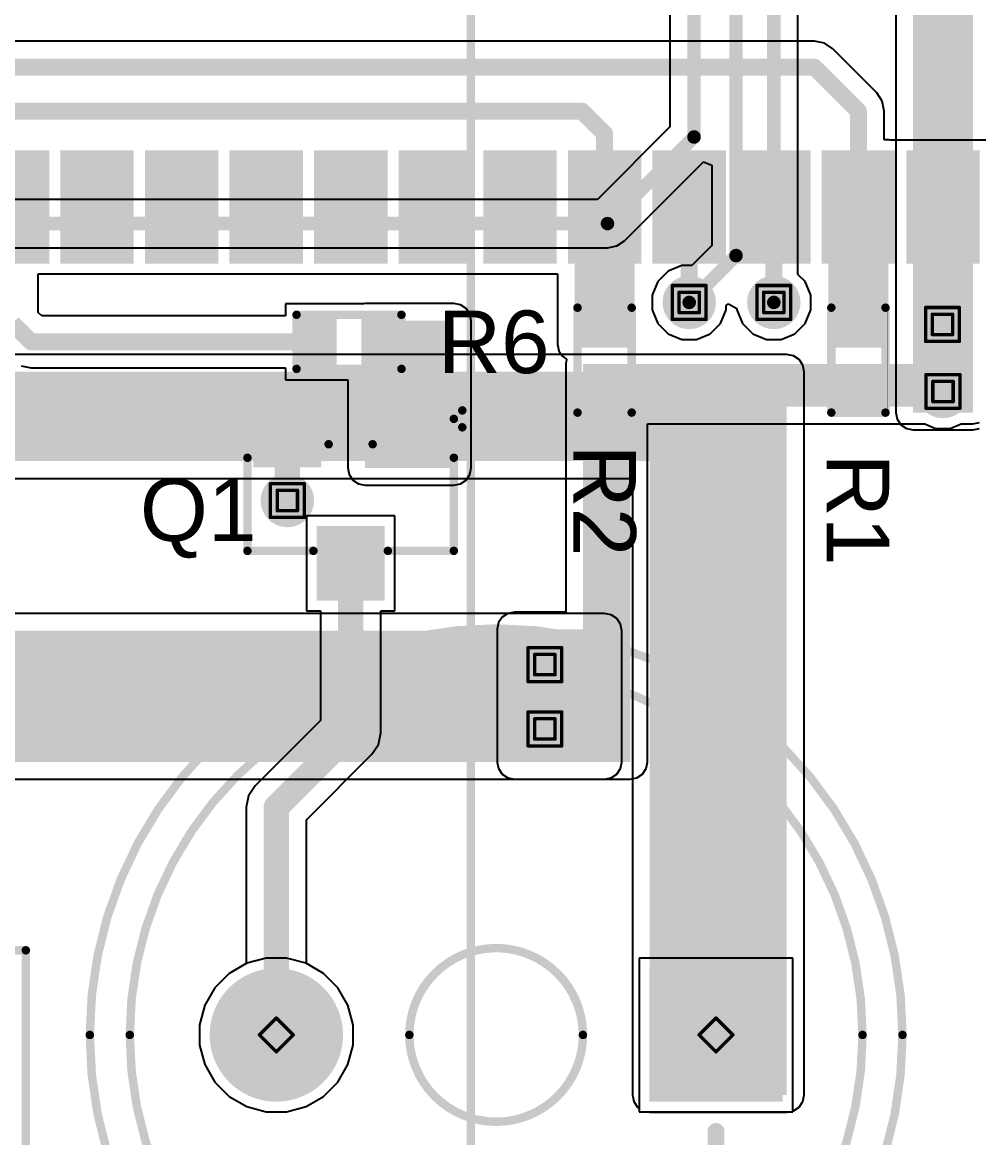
# Model space of a CAD drawing. Header units: inches. Extents: x -0.2 to 18.2, y -0.3 to 3.9.
# Drawn here: x 1.369 to 1.934, y 0.287 to 0.946 of the extents above; entities that cross this region are included whole.
import ezdxf

# ---------------------------------------------------------------- set-up
doc = ezdxf.new("R2010")
doc.units = ezdxf.units.IN
doc.header["$MEASUREMENT"] = 0
for name, color, linetype in [('Bottom Layer', 5, 'Continuous'), ('Bottom Overlay', 54, 'Continuous'), ('Bottom Solder', 6, 'Continuous'), ('Drill Drawing', 1, 'Continuous'), ('Multi-Layer', 9, 'Continuous'), ('Pad Holes', 156, 'Continuous'), ('Top Layer', 1, 'Continuous'), ('Top Overlay', 2, 'Continuous'), ('Top Paste', 8, 'Continuous'), ('Top Solder', 216, 'Continuous'), ('Via Holes', 16, 'Continuous')]:
    doc.layers.add(name, color=color, linetype=linetype)
doc.styles.add('Arial', font='', dxfattribs={"height": 0.2})
doc.styles.get('Arial').set_extended_font_data('Arial')

# ---------------------------------------------------------------- blocks, each defined once
blk = doc.blocks.new('R___0402_29')
at = {"layer": 'Top Layer'}
for points in [[(-0.0275, -0.0125), (-0.0275, 0.0125), (-0.0095, 0.0125), (-0.0095, -0.0125)], [(0.0095, -0.0125), (0.0095, 0.0125), (0.0275, 0.0125), (0.0275, -0.0125)]]:
    blk.add_hatch(color=1, dxfattribs=at).paths.add_polyline_path(points)
at = {"layer": 'Top Paste'}
for points in [[(-0.0275, -0.0125), (-0.0275, 0.0125), (-0.0095, 0.0125), (-0.0095, -0.0125)], [(0.0095, -0.0125), (0.0095, 0.0125), (0.0275, 0.0125), (0.0275, -0.0125)]]:
    blk.add_hatch(color=8, dxfattribs=at).paths.add_polyline_path(points)
at = {"layer": 'Top Solder'}
for points in [[(-0.02967, -0.01467), (-0.02967, 0.01467), (-0.00733, 0.01467), (-0.00733, -0.01467)], [(0.00733, -0.01467), (0.00733, 0.01467), (0.02967, 0.01467), (0.02967, -0.01467)]]:
    blk.add_hatch(color=216, dxfattribs=at).paths.add_polyline_path(points)
at = {"layer": 'Top Overlay'}
for points, const_width in [([(-0.031, 0.016), (0.031, 0.016)], 0.005), ([(-0.031, 0.016), (-0.031, -0.016)], 0.005), ([(0.031, 0.016), (0.031, -0.016)], 0.005), ([(-0.031, -0.016), (0.031, -0.016)], 0.005), ([(-0.032, -0.017), (0.032, -0.017)], 0.000127)]:
    blk.add_lwpolyline(points, dxfattribs=dict(at, const_width=const_width))
for points, const_width in [([(-0.03225, 0.016, 1), (-0.02975, 0.016, 1)], 0.0025), ([(-0.03225, 0.016, 1), (-0.02975, 0.016, 1)], 0.0025), ([(0.02975, 0.016, 1), (0.03225, 0.016, 1)], 0.0025), ([(0.02975, 0.016, 1), (0.03225, 0.016, 1)], 0.0025), ([(-0.03225, -0.016, 1), (-0.02975, -0.016, 1)], 0.0025), ([(-0.03225, -0.016, 1), (-0.02975, -0.016, 1)], 0.0025), ([(-0.03203, -0.017, 1), (-0.03197, -0.017, 1)], 0.0000635), ([(0.02975, -0.016, 1), (0.03225, -0.016, 1)], 0.0025), ([(0.02975, -0.016, 1), (0.03225, -0.016, 1)], 0.0025), ([(0.03197, -0.017, 1), (0.03203, -0.017, 1)], 0.0000635)]:
    blk.add_lwpolyline(points, format="xyb", close=True, dxfattribs=dict(at, const_width=const_width))
blk = doc.blocks.new('38_SMD_M______30')
at = {"layer": 'Top Layer'}
for points in [[(0.31496, 0.31732), (0.37402, 0.31732), (0.37402, 0.28189), (0.31496, 0.28189)], [(0.31496, 0.26732), (0.37402, 0.26732), (0.37402, 0.23189), (0.31496, 0.23189)], [(0.31496, 0.21732), (0.37402, 0.21732), (0.37402, 0.18189), (0.31496, 0.18189)], [(0.31496, 0.16732), (0.37402, 0.16732), (0.37402, 0.13189), (0.31496, 0.13189)], [(0.31496, 0.11732), (0.37402, 0.11732), (0.37402, 0.08189), (0.31496, 0.08189)], [(0.31496, 0.06732), (0.37402, 0.06732), (0.37402, 0.03189), (0.31496, 0.03189)], [(0.31496, 0.01732), (0.37402, 0.01732), (0.37402, -0.01811), (0.31496, -0.01811)], [(0.31496, -0.03268), (0.37402, -0.03268), (0.37402, -0.06811), (0.31496, -0.06811)], [(0.31496, -0.08268), (0.37402, -0.08268), (0.37402, -0.11811), (0.31496, -0.11811)], [(0.31496, -0.13268), (0.37402, -0.13268), (0.37402, -0.16811), (0.31496, -0.16811)], [(0.31496, -0.18268), (0.37402, -0.18268), (0.37402, -0.21811), (0.31496, -0.21811)], [(0.31496, -0.23268), (0.37402, -0.23268), (0.37402, -0.26811), (0.31496, -0.26811)]]:
    blk.add_hatch(color=1, dxfattribs=at).paths.add_polyline_path(points)
at = {"layer": 'Top Paste'}
for points in [[(0.31496, 0.31732), (0.37402, 0.31732), (0.37402, 0.28189), (0.31496, 0.28189)], [(0.31496, 0.26732), (0.37402, 0.26732), (0.37402, 0.23189), (0.31496, 0.23189)], [(0.31496, 0.21732), (0.37402, 0.21732), (0.37402, 0.18189), (0.31496, 0.18189)], [(0.31496, 0.16732), (0.37402, 0.16732), (0.37402, 0.13189), (0.31496, 0.13189)], [(0.31496, 0.11732), (0.37402, 0.11732), (0.37402, 0.08189), (0.31496, 0.08189)], [(0.31496, 0.06732), (0.37402, 0.06732), (0.37402, 0.03189), (0.31496, 0.03189)], [(0.31496, 0.01732), (0.37402, 0.01732), (0.37402, -0.01811), (0.31496, -0.01811)], [(0.31496, -0.03268), (0.37402, -0.03268), (0.37402, -0.06811), (0.31496, -0.06811)], [(0.31496, -0.08268), (0.37402, -0.08268), (0.37402, -0.11811), (0.31496, -0.11811)], [(0.31496, -0.13268), (0.37402, -0.13268), (0.37402, -0.16811), (0.31496, -0.16811)], [(0.31496, -0.18268), (0.37402, -0.18268), (0.37402, -0.21811), (0.31496, -0.21811)], [(0.31496, -0.23268), (0.37402, -0.23268), (0.37402, -0.26811), (0.31496, -0.26811)]]:
    blk.add_hatch(color=8, dxfattribs=at).paths.add_polyline_path(points)
at = {"layer": 'Top Solder'}
for points in [[(0.31096, 0.32132), (0.37802, 0.32132), (0.37802, 0.27789), (0.31096, 0.27789)], [(0.31096, 0.27132), (0.37802, 0.27132), (0.37802, 0.22789), (0.31096, 0.22789)], [(0.31096, 0.22132), (0.37802, 0.22132), (0.37802, 0.17789), (0.31096, 0.17789)], [(0.31096, 0.17132), (0.37802, 0.17132), (0.37802, 0.12789), (0.31096, 0.12789)], [(0.31096, 0.12132), (0.37802, 0.12132), (0.37802, 0.07789), (0.31096, 0.07789)], [(0.31096, 0.07132), (0.37802, 0.07132), (0.37802, 0.02789), (0.31096, 0.02789)], [(0.31096, 0.02132), (0.37802, 0.02132), (0.37802, -0.02211), (0.31096, -0.02211)], [(0.31096, -0.02868), (0.37802, -0.02868), (0.37802, -0.07211), (0.31096, -0.07211)], [(0.31096, -0.07868), (0.37802, -0.07868), (0.37802, -0.12211), (0.31096, -0.12211)], [(0.31096, -0.12868), (0.37802, -0.12868), (0.37802, -0.17211), (0.31096, -0.17211)], [(0.31096, -0.17868), (0.37802, -0.17868), (0.37802, -0.22211), (0.31096, -0.22211)], [(0.31096, -0.22868), (0.37802, -0.22868), (0.37802, -0.27211), (0.31096, -0.27211)]]:
    blk.add_hatch(color=216, dxfattribs=at).paths.add_polyline_path(points)
blk = doc.blocks.new('1_3_______OLED_B_32')
at = {"layer": 'Bottom Overlay', "const_width": 0.005}
blk.add_lwpolyline([(-0.699, 1.24577), (-0.699, -0.081)], dxfattribs=at)
blk = doc.blocks.new('R___0402_39')
at = {"layer": 'Top Layer'}
for points in [[(-0.0275, -0.0125), (-0.0275, 0.0125), (-0.0095, 0.0125), (-0.0095, -0.0125)], [(0.0095, -0.0125), (0.0095, 0.0125), (0.0275, 0.0125), (0.0275, -0.0125)]]:
    blk.add_hatch(color=1, dxfattribs=at).paths.add_polyline_path(points)
at = {"layer": 'Top Paste'}
for points in [[(-0.0275, -0.0125), (-0.0275, 0.0125), (-0.0095, 0.0125), (-0.0095, -0.0125)], [(0.0095, -0.0125), (0.0095, 0.0125), (0.0275, 0.0125), (0.0275, -0.0125)]]:
    blk.add_hatch(color=8, dxfattribs=at).paths.add_polyline_path(points)
at = {"layer": 'Top Solder'}
for points in [[(-0.02967, -0.01467), (-0.02967, 0.01467), (-0.00733, 0.01467), (-0.00733, -0.01467)], [(0.00733, -0.01467), (0.00733, 0.01467), (0.02967, 0.01467), (0.02967, -0.01467)]]:
    blk.add_hatch(color=216, dxfattribs=at).paths.add_polyline_path(points)
at = {"layer": 'Top Overlay'}
for points, const_width in [([(-0.031, 0.016), (0.031, 0.016)], 0.005), ([(-0.031, -0.016), (-0.031, 0.016)], 0.005), ([(0.031, -0.016), (0.031, 0.016)], 0.005), ([(-0.031, -0.016), (0.031, -0.016)], 0.005), ([(-0.032, -0.017), (0.032, -0.017)], 0.000127)]:
    blk.add_lwpolyline(points, dxfattribs=dict(at, const_width=const_width))
for points, const_width in [([(-0.03225, 0.016, 1), (-0.02975, 0.016, 1)], 0.0025), ([(-0.03225, 0.016, 1), (-0.02975, 0.016, 1)], 0.0025), ([(0.02975, 0.016, 1), (0.03225, 0.016, 1)], 0.0025), ([(0.02975, 0.016, 1), (0.03225, 0.016, 1)], 0.0025), ([(-0.03225, -0.016, 1), (-0.02975, -0.016, 1)], 0.0025), ([(-0.03225, -0.016, 1), (-0.02975, -0.016, 1)], 0.0025), ([(-0.03203, -0.017, 1), (-0.03197, -0.017, 1)], 0.0000635), ([(0.02975, -0.016, 1), (0.03225, -0.016, 1)], 0.0025), ([(0.02975, -0.016, 1), (0.03225, -0.016, 1)], 0.0025), ([(0.03197, -0.017, 1), (0.03203, -0.017, 1)], 0.0000635)]:
    blk.add_lwpolyline(points, format="xyb", close=True, dxfattribs=dict(at, const_width=const_width))
blk = doc.blocks.new('R___0402_43')
at = {"layer": 'Top Layer'}
for points in [[(-0.0275, -0.0125), (-0.0275, 0.0125), (-0.0095, 0.0125), (-0.0095, -0.0125)], [(0.0095, -0.0125), (0.0095, 0.0125), (0.0275, 0.0125), (0.0275, -0.0125)]]:
    blk.add_hatch(color=1, dxfattribs=at).paths.add_polyline_path(points)
at = {"layer": 'Top Paste'}
for points in [[(-0.0275, -0.0125), (-0.0275, 0.0125), (-0.0095, 0.0125), (-0.0095, -0.0125)], [(0.0095, -0.0125), (0.0095, 0.0125), (0.0275, 0.0125), (0.0275, -0.0125)]]:
    blk.add_hatch(color=8, dxfattribs=at).paths.add_polyline_path(points)
at = {"layer": 'Top Solder'}
for points in [[(-0.02967, -0.01467), (-0.02967, 0.01467), (-0.00733, 0.01467), (-0.00733, -0.01467)], [(0.00733, -0.01467), (0.00733, 0.01467), (0.02967, 0.01467), (0.02967, -0.01467)]]:
    blk.add_hatch(color=216, dxfattribs=at).paths.add_polyline_path(points)
at = {"layer": 'Top Overlay'}
for points, const_width in [([(-0.031, 0.016), (-0.031, -0.016)], 0.005), ([(-0.031, 0.016), (0.031, 0.016)], 0.005), ([(0.031, 0.016), (0.031, -0.016)], 0.005), ([(-0.031, -0.016), (0.031, -0.016)], 0.005), ([(-0.032, -0.017), (0.032, -0.017)], 0.000127)]:
    blk.add_lwpolyline(points, dxfattribs=dict(at, const_width=const_width))
for points, const_width in [([(-0.03225, 0.016, 1), (-0.02975, 0.016, 1)], 0.0025), ([(-0.03225, 0.016, 1), (-0.02975, 0.016, 1)], 0.0025), ([(0.02975, 0.016, 1), (0.03225, 0.016, 1)], 0.0025), ([(0.02975, 0.016, 1), (0.03225, 0.016, 1)], 0.0025), ([(-0.03225, -0.016, 1), (-0.02975, -0.016, 1)], 0.0025), ([(-0.03225, -0.016, 1), (-0.02975, -0.016, 1)], 0.0025), ([(-0.03203, -0.017, 1), (-0.03197, -0.017, 1)], 0.0000635), ([(0.02975, -0.016, 1), (0.03225, -0.016, 1)], 0.0025), ([(0.02975, -0.016, 1), (0.03225, -0.016, 1)], 0.0025), ([(0.03197, -0.017, 1), (0.03203, -0.017, 1)], 0.0000635)]:
    blk.add_lwpolyline(points, format="xyb", close=True, dxfattribs=dict(at, const_width=const_width))
blk = doc.blocks.new('SOT_23_45')
at = {"layer": 'Top Layer'}
for points in [[(-0.01614, 0.05748), (0.01614, 0.05748), (0.01614, 0.02126), (-0.01614, 0.02126)], [(-0.05354, -0.02126), (-0.02126, -0.02126), (-0.02126, -0.05748), (-0.05354, -0.05748)], [(0.02126, -0.02126), (0.05354, -0.02126), (0.05354, -0.05748), (0.02126, -0.05748)]]:
    blk.add_hatch(color=1, dxfattribs=at).paths.add_polyline_path(points)
at = {"layer": 'Top Paste'}
for points in [[(-0.01614, 0.05748), (0.01614, 0.05748), (0.01614, 0.02126), (-0.01614, 0.02126)], [(-0.05354, -0.02126), (-0.02126, -0.02126), (-0.02126, -0.05748), (-0.05354, -0.05748)], [(0.02126, -0.02126), (0.05354, -0.02126), (0.05354, -0.05748), (0.02126, -0.05748)]]:
    blk.add_hatch(color=8, dxfattribs=at).paths.add_polyline_path(points)
at = {"layer": 'Top Solder'}
for points in [[(-0.02014, 0.06148), (0.02014, 0.06148), (0.02014, 0.01726), (-0.02014, 0.01726)], [(-0.05754, -0.01726), (-0.01726, -0.01726), (-0.01726, -0.06148), (-0.05754, -0.06148)], [(0.01726, -0.01726), (0.05754, -0.01726), (0.05754, -0.06148), (0.01726, -0.06148)]]:
    blk.add_hatch(color=216, dxfattribs=at).paths.add_polyline_path(points)
at = {"layer": 'Top Overlay', "const_width": 0.005}
for points in [[(-0.022, 0.032), (-0.061, 0.032)], [(-0.061, 0.032), (-0.061, -0.023)], [(0.061, 0.032), (0.022, 0.032)], [(0.061, 0.032), (0.061, -0.023)], [(0.013, -0.031), (-0.013, -0.031)], [(-0.066, -0.041), (-0.066, -0.051)], [(-0.061, -0.046), (-0.066, -0.041)], [(-0.061, -0.046), (-0.066, -0.051)]]:
    blk.add_lwpolyline(points, dxfattribs=at)
at = {"layer": 'Top Overlay', "const_width": 0.0025}
for points in [[(-0.06225, 0.032, 1), (-0.05975, 0.032, 1)], [(-0.06225, 0.032, 1), (-0.05975, 0.032, 1)], [(-0.02325, 0.032, 1), (-0.02075, 0.032, 1)], [(0.02075, 0.032, 1), (0.02325, 0.032, 1)], [(0.05975, 0.032, 1), (0.06225, 0.032, 1)], [(0.05975, 0.032, 1), (0.06225, 0.032, 1)], [(-0.06225, -0.023, 1), (-0.05975, -0.023, 1)], [(0.05975, -0.023, 1), (0.06225, -0.023, 1)], [(-0.01425, -0.031, 1), (-0.01175, -0.031, 1)], [(0.01175, -0.031, 1), (0.01425, -0.031, 1)], [(-0.06725, -0.041, 1), (-0.06475, -0.041, 1)], [(-0.06725, -0.041, 1), (-0.06475, -0.041, 1)], [(-0.06225, -0.046, 1), (-0.05975, -0.046, 1)], [(-0.06225, -0.046, 1), (-0.05975, -0.046, 1)], [(-0.06725, -0.051, 1), (-0.06475, -0.051, 1)], [(-0.06725, -0.051, 1), (-0.06475, -0.051, 1)]]:
    blk.add_lwpolyline(points, format="xyb", close=True, dxfattribs=at)
blk = doc.blocks.new('P______D_12___46')
at = {"layer": 'Bottom Layer'}
blk.add_hatch(color=5, dxfattribs=at).paths.add_polyline_path([(-0.16535, 0.03543), (-0.09449, 0.03543), (-0.09449, -0.03543), (-0.16535, -0.03543)])
h = blk.add_hatch(color=5, dxfattribs=at)
edge = h.paths.add_edge_path()
edge.add_arc((0.12992, 0), 0.03543, 0, 360)
at = {"layer": 'Bottom Solder'}
blk.add_hatch(color=6, dxfattribs=at).paths.add_polyline_path([(-0.16935, 0.03943), (-0.09049, 0.03943), (-0.09049, -0.03943), (-0.16935, -0.03943)])
h = blk.add_hatch(color=6, dxfattribs=at)
edge = h.paths.add_edge_path()
edge.add_arc((0.12992, 0), 0.03943, 0, 360)
at = {"layer": 'Multi-Layer'}
blk.add_hatch(color=9, dxfattribs=at).paths.add_polyline_path([(-0.16535, 0.03543), (-0.09449, 0.03543), (-0.09449, -0.03543), (-0.16535, -0.03543)])
h = blk.add_hatch(color=9, dxfattribs=at)
edge = h.paths.add_edge_path()
edge.add_arc((0.12992, 0), 0.03543, 0, 360)
at = {"layer": 'Pad Holes'}
h = blk.add_hatch(color=7, dxfattribs=at)
edge = h.paths.add_edge_path()
edge.add_arc((-0.12992, 0), 0.02362, 0, 360)
h = blk.add_hatch(color=7, dxfattribs=at)
edge = h.paths.add_edge_path()
edge.add_arc((0.12992, 0), 0.02362, 0, 360)
at = {"layer": 'Top Layer'}
blk.add_hatch(color=1, dxfattribs=at).paths.add_polyline_path([(-0.16535, 0.03543), (-0.09449, 0.03543), (-0.09449, -0.03543), (-0.16535, -0.03543)])
h = blk.add_hatch(color=1, dxfattribs=at)
edge = h.paths.add_edge_path()
edge.add_arc((0.12992, 0), 0.03543, 0, 360)
at = {"layer": 'Top Solder'}
blk.add_hatch(color=216, dxfattribs=at).paths.add_polyline_path([(-0.16935, 0.03943), (-0.09049, 0.03943), (-0.09049, -0.03943), (-0.16935, -0.03943)])
h = blk.add_hatch(color=216, dxfattribs=at)
edge = h.paths.add_edge_path()
edge.add_arc((0.12992, 0), 0.03943, 0, 360)
at = {"layer": 'Top Overlay'}
for points, const_width in [([(0.24016, 0, 1), (-0.24016, 0, 1)], 0.005), ([(0.21654, 0, 1), (-0.21654, 0, 1)], 0.005), ([(-0.13242, 0.09637, 1), (-0.12742, 0.09637, 1)], 0.005), ([(-0.15211, 0.07669, 1), (-0.14711, 0.07669, 1)], 0.005), ([(-0.11274, 0.07669, 1), (-0.10773, 0.07669, 1)], 0.005), ([(-0.13242, 0.057, 1), (-0.12742, 0.057, 1)], 0.005), ([(0.0513, 0, 1), (-0.0513, 0, 1)], 0.005), ([(-0.24141, 0, 1), (-0.23891, 0, 1)], 0.0025), ([(-0.21779, 0, 1), (-0.21529, 0, 1)], 0.0025), ([(-0.05255, 0, 1), (-0.05005, 0, 1)], 0.0025), ([(0.05005, 0, 1), (0.05255, 0, 1)], 0.0025), ([(0.21529, 0, 1), (0.21779, 0, 1)], 0.0025), ([(0.23891, 0, 1), (0.24141, 0, 1)], 0.0025)]:
    blk.add_lwpolyline(points, format="xyb", close=True, dxfattribs=dict(at, const_width=const_width))
at = {"layer": 'Top Overlay', "const_width": 0.01}
for points in [[(-0.12992, 0.09637), (-0.12992, 0.057)], [(-0.11023, 0.07669), (-0.14961, 0.07669)]]:
    blk.add_lwpolyline(points, dxfattribs=at)
blk = doc.blocks.new('955012661_49')
at = {"layer": 'Top Overlay', "const_width": 0.005}
for points in [[(-0.255, 0.23), (0.27, 0.23)], [(0.27, -0.485), (0.27, 0.23)]]:
    blk.add_lwpolyline(points, dxfattribs=at)
at = {"layer": 'Top Overlay', "const_width": 0.0025}
blk.add_lwpolyline([(0.26875, 0.23, 1), (0.27125, 0.23, 1)], format="xyb", close=True, dxfattribs=at)
blk.add_lwpolyline([(0.26875, 0.23, 1), (0.27125, 0.23, 1)], format="xyb", close=True, dxfattribs=at)

msp = doc.modelspace()

# ---------------------------------------------------------------- hatches: boundary and pattern name
at = {"layer": 'Bottom Layer'}
for points in [[(1.8956, 0.71577), (1.93103, 0.71577), (1.93103, 1.49675), (1.8956, 1.49675)], [(0.70316, 0.68709), (1.821, 0.68709), (1.821, 0.73994), (0.70316, 0.73994)], [(1.74, 0.31265), (1.821, 0.31265), (1.821, 0.73994), (1.74, 0.73994)], [(1.04168, 0.50934), (1.71331, 0.50934), (1.71331, 0.58688), (1.04168, 0.58688)]]:
    msp.add_hatch(color=5, dxfattribs=at).paths.add_polyline_path(points)
h = msp.add_hatch(color=5, dxfattribs=at)
edge = h.paths.add_edge_path()
edge.add_arc((1.76332, 0.78088), 0.01181, 0, 360)
h = msp.add_hatch(color=5, dxfattribs=at)
edge = h.paths.add_edge_path()
edge.add_arc((1.81332, 0.78088), 0.01181, 0, 360)
h = msp.add_hatch(color=5, dxfattribs=at)
edge = h.paths.add_edge_path()
edge.add_arc((1.913, 0.76788), 0.01181, 0, 360)
h = msp.add_hatch(color=5, dxfattribs=at)
edge = h.paths.add_edge_path()
edge.add_arc((1.91332, 0.72827), 0.01181, 0, 360)
h = msp.add_hatch(color=5, dxfattribs=at)
edge = h.paths.add_edge_path()
edge.add_arc((1.52581, 0.66385), 0.01181, 0, 360)
h = msp.add_hatch(color=5, dxfattribs=at)
edge = h.paths.add_edge_path()
edge.add_arc((1.678, 0.56688), 0.01181, 0, 360)
h = msp.add_hatch(color=5, dxfattribs=at)
edge = h.paths.add_edge_path()
edge.add_arc((1.678, 0.52888), 0.01181, 0, 360)
at = {"layer": 'Bottom Solder'}
h = msp.add_hatch(color=6, dxfattribs=at)
edge = h.paths.add_edge_path()
edge.add_arc((1.76332, 0.78088), 0.01581, 0, 360)
h = msp.add_hatch(color=6, dxfattribs=at)
edge = h.paths.add_edge_path()
edge.add_arc((1.81332, 0.78088), 0.01581, 0, 360)
h = msp.add_hatch(color=6, dxfattribs=at)
edge = h.paths.add_edge_path()
edge.add_arc((1.913, 0.76788), 0.01581, 0, 360)
h = msp.add_hatch(color=6, dxfattribs=at)
edge = h.paths.add_edge_path()
edge.add_arc((1.91332, 0.72827), 0.01581, 0, 360)
h = msp.add_hatch(color=6, dxfattribs=at)
edge = h.paths.add_edge_path()
edge.add_arc((1.52581, 0.66385), 0.01581, 0, 360)
h = msp.add_hatch(color=6, dxfattribs=at)
edge = h.paths.add_edge_path()
edge.add_arc((1.678, 0.56688), 0.01581, 0, 360)
h = msp.add_hatch(color=6, dxfattribs=at)
edge = h.paths.add_edge_path()
edge.add_arc((1.678, 0.52888), 0.01581, 0, 360)
at = {"layer": 'Top Layer'}
for points in [[(1.6956, 0.75627), (1.73103, 0.75627), (1.73103, 0.86683), (1.6956, 0.86683)], [(1.8456, 0.75627), (1.88103, 0.75627), (1.88103, 0.86683), (1.8456, 0.86683)], [(1.89623, 0.71927), (1.93103, 0.71927), (1.93103, 0.78488), (1.89623, 0.78488)], [(1.57175, 0.68309), (1.62421, 0.68309), (1.62421, 0.77009), (1.57175, 0.77009)], [(1.70051, 0.71927), (1.93103, 0.71927), (1.93103, 0.74455), (1.70051, 0.74455)], [(1.70051, 0.50934), (1.72848, 0.50934), (1.72848, 0.74455), (1.70051, 0.74455)], [(1.66, 0.50934), (1.72848, 0.50934), (1.72848, 0.58776), (1.66, 0.58776)]]:
    msp.add_hatch(color=1, dxfattribs=at).paths.add_polyline_path(points)
h = msp.add_hatch(color=1, dxfattribs=at)
edge = h.paths.add_edge_path()
edge.add_arc((1.76332, 0.78088), 0.01181, 0, 360)
h = msp.add_hatch(color=1, dxfattribs=at)
edge = h.paths.add_edge_path()
edge.add_arc((1.81332, 0.78088), 0.01181, 0, 360)
h = msp.add_hatch(color=1, dxfattribs=at)
edge = h.paths.add_edge_path()
edge.add_arc((1.913, 0.76788), 0.01181, 0, 360)
h = msp.add_hatch(color=1, dxfattribs=at)
edge = h.paths.add_edge_path()
edge.add_arc((1.91332, 0.72827), 0.01181, 0, 360)
h = msp.add_hatch(color=1, dxfattribs=at)
edge = h.paths.add_edge_path()
edge.add_arc((1.52581, 0.66385), 0.01181, 0, 360)
h = msp.add_hatch(color=1, dxfattribs=at)
edge = h.paths.add_edge_path()
edge.add_arc((1.678, 0.56688), 0.01181, 0, 360)
h = msp.add_hatch(color=1, dxfattribs=at)
edge = h.paths.add_edge_path()
edge.add_arc((1.678, 0.52888), 0.01181, 0, 360)
at = {"layer": 'Top Solder'}
h = msp.add_hatch(color=216, dxfattribs=at)
edge = h.paths.add_edge_path()
edge.add_arc((1.76332, 0.78088), 0.01581, 0, 360)
h = msp.add_hatch(color=216, dxfattribs=at)
edge = h.paths.add_edge_path()
edge.add_arc((1.81332, 0.78088), 0.01581, 0, 360)
h = msp.add_hatch(color=216, dxfattribs=at)
edge = h.paths.add_edge_path()
edge.add_arc((1.913, 0.76788), 0.01581, 0, 360)
h = msp.add_hatch(color=216, dxfattribs=at)
edge = h.paths.add_edge_path()
edge.add_arc((1.91332, 0.72827), 0.01581, 0, 360)
h = msp.add_hatch(color=216, dxfattribs=at)
edge = h.paths.add_edge_path()
edge.add_arc((1.52581, 0.66385), 0.01581, 0, 360)
h = msp.add_hatch(color=216, dxfattribs=at)
edge = h.paths.add_edge_path()
edge.add_arc((1.678, 0.56688), 0.01581, 0, 360)
h = msp.add_hatch(color=216, dxfattribs=at)
edge = h.paths.add_edge_path()
edge.add_arc((1.678, 0.52888), 0.01581, 0, 360)
at = {"layer": 'Via Holes'}
h = msp.add_hatch(color=7, dxfattribs=at)
edge = h.paths.add_edge_path()
edge.add_arc((1.76332, 0.78088), 0.00591, 0, 360)
h = msp.add_hatch(color=7, dxfattribs=at)
edge = h.paths.add_edge_path()
edge.add_arc((1.81332, 0.78088), 0.00591, 0, 360)
h = msp.add_hatch(color=7, dxfattribs=at)
edge = h.paths.add_edge_path()
edge.add_arc((1.913, 0.76788), 0.00591, 0, 360)
h = msp.add_hatch(color=7, dxfattribs=at)
edge = h.paths.add_edge_path()
edge.add_arc((1.91332, 0.72827), 0.00591, 0, 360)
h = msp.add_hatch(color=7, dxfattribs=at)
edge = h.paths.add_edge_path()
edge.add_arc((1.52581, 0.66385), 0.00591, 0, 360)
h = msp.add_hatch(color=7, dxfattribs=at)
edge = h.paths.add_edge_path()
edge.add_arc((1.678, 0.56688), 0.00591, 0, 360)
h = msp.add_hatch(color=7, dxfattribs=at)
edge = h.paths.add_edge_path()
edge.add_arc((1.678, 0.52888), 0.00591, 0, 360)

# ---------------------------------------------------------------- linework, layer by layer
at = {"layer": 'Bottom Layer'}
for p, q in [((1.82759, 0.79745), (1.82759, 1.58601)), ((1.7519, 1.56101), (1.7519, 0.88454)), ((1.8854, 1.49675), (1.8854, 0.71577)), ((1.7519, 0.88454), (1.70909, 0.84173)), ((1.7251, 0.81736), (1.77172, 0.86399)), ((1.77172, 0.86399), (1.77672, 0.86192)), ((1.77672, 0.86192), (1.77672, 0.81447)), ((1.70909, 0.84173), (1.2672, 0.84173)), ((1.72047, 0.81427), (1.7251, 0.81736)), ((1.2672, 0.81318), (1.715, 0.81318)), ((1.715, 0.81318), (1.72047, 0.81427)), ((1.715, 0.81318), (1.715, 0.81318)), ((1.77672, 0.81447), (1.76494, 0.80269)), ((1.75096, 0.79937), (1.74483, 0.79323)), ((1.75898, 0.80269), (1.75096, 0.79937)), ((1.76494, 0.80269), (1.75898, 0.80269)), ((1.83181, 0.79323), (1.82759, 0.79745)), ((1.74483, 0.79323), (1.74151, 0.78522)), ((1.83513, 0.78522), (1.83181, 0.79323)), ((1.74151, 0.78522), (1.74151, 0.77654)), ((1.83513, 0.77654), (1.83513, 0.78522)), ((1.78513, 0.77904), (1.78651, 0.77996)), ((1.78513, 0.77654), (1.78513, 0.77904)), ((1.78651, 0.77996), (1.79151, 0.77729)), ((1.74151, 0.77654), (1.74483, 0.76852)), ((1.78181, 0.76852), (1.78513, 0.77654)), ((1.79151, 0.77729), (1.79151, 0.77654)), ((1.79151, 0.77654), (1.79483, 0.76852)), ((1.83181, 0.76852), (1.83513, 0.77654)), ((1.74483, 0.76852), (1.75096, 0.76239)), ((1.77567, 0.76239), (1.78181, 0.76852)), ((1.79483, 0.76852), (1.80096, 0.76239)), ((1.82567, 0.76239), (1.83181, 0.76852)), ((1.75096, 0.76239), (1.75898, 0.75907)), ((1.75898, 0.75907), (1.76765, 0.75907)), ((1.76765, 0.75907), (1.77567, 0.76239)), ((1.80096, 0.76239), (1.80898, 0.75907)), ((1.80898, 0.75907), (1.81765, 0.75907)), ((1.81765, 0.75907), (1.82567, 0.76239)), ((1.821, 0.75014), (0.70316, 0.75014)), ((1.8249, 0.74936), (1.821, 0.75014)), ((1.82821, 0.74715), (1.8249, 0.74936)), ((1.83042, 0.74384), (1.82821, 0.74715)), ((1.8312, 0.73994), (1.83042, 0.74384)), ((1.8312, 0.31265), (1.8312, 0.73994)), ((1.8854, 0.71577), (1.88618, 0.71187)), ((1.88618, 0.71187), (1.88839, 0.70856)), ((1.88839, 0.70856), (1.8917, 0.70635)), ((1.8917, 0.70635), (1.8956, 0.70558)), ((1.8956, 0.70558), (1.93103, 0.70558)), ((1.93103, 0.70558), (1.93493, 0.70635)), ((0.93431, 0.67689), (1.7298, 0.67689)), ((1.7298, 0.67689), (1.7298, 0.31265)), ((1.71331, 0.59708), (1.04168, 0.59708)), ((1.71721, 0.5963), (1.71331, 0.59708)), ((1.72052, 0.59409), (1.71721, 0.5963)), ((1.72273, 0.59078), (1.72052, 0.59409)), ((1.72351, 0.58688), (1.72273, 0.59078)), ((1.72351, 0.50934), (1.72351, 0.58688)), ((1.72273, 0.50544), (1.72351, 0.50934)), ((1.71721, 0.49992), (1.72052, 0.50213)), ((1.72052, 0.50213), (1.72273, 0.50544)), ((1.12074, 0.49915), (1.71331, 0.49915)), ((1.71331, 0.49915), (1.71721, 0.49992)), ((1.50176, 0.39042), (1.4914, 0.38444)), ((1.51331, 0.39352), (1.50176, 0.39042)), ((1.52527, 0.39352), (1.51331, 0.39352)), ((1.53683, 0.39042), (1.52527, 0.39352)), ((1.54719, 0.38444), (1.53683, 0.39042)), ((1.4914, 0.38444), (1.48294, 0.37598)), ((1.55565, 0.37598), (1.54719, 0.38444)), ((1.48294, 0.37598), (1.47696, 0.36562)), ((1.56163, 0.36562), (1.55565, 0.37598)), ((1.47696, 0.36562), (1.47386, 0.35407)), ((1.56473, 0.35407), (1.56163, 0.36562)), ((1.47386, 0.35407), (1.47386, 0.3421)), ((1.56473, 0.3421), (1.56473, 0.35407)), ((1.47386, 0.3421), (1.47696, 0.33055)), ((1.56163, 0.33055), (1.56473, 0.3421)), ((1.47696, 0.33055), (1.48294, 0.32019)), ((1.55565, 0.32019), (1.56163, 0.33055)), ((1.48294, 0.32019), (1.4914, 0.31173)), ((1.54719, 0.31173), (1.55565, 0.32019)), ((1.4914, 0.31173), (1.50176, 0.30575)), ((1.53683, 0.30575), (1.54719, 0.31173)), ((1.7298, 0.31265), (1.73058, 0.30875)), ((1.83042, 0.30875), (1.8312, 0.31265)), ((1.50176, 0.30575), (1.51331, 0.30265)), ((1.52527, 0.30265), (1.53683, 0.30575)), ((1.73058, 0.30875), (1.73279, 0.30544)), ((1.73279, 0.30544), (1.7337, 0.30484)), ((1.7337, 0.30484), (1.7337, 0.30265)), ((1.82457, 0.30317), (1.8249, 0.30323)), ((1.82457, 0.30265), (1.82457, 0.30317)), ((1.8249, 0.30323), (1.82821, 0.30544)), ((1.82821, 0.30544), (1.83042, 0.30875)), ((1.51331, 0.30265), (1.52527, 0.30265)), ((1.7337, 0.30265), (1.73901, 0.30265)), ((1.73901, 0.30265), (1.74, 0.30246)), ((1.74, 0.30246), (1.821, 0.30246)), ((1.821, 0.30246), (1.82198, 0.30265)), ((1.82198, 0.30265), (1.82457, 0.30265))]:
    msp.add_line(p, q, dxfattribs=at)
at = {"layer": 'Bottom Layer', "const_width": 0.008}
for points in [[(1.81332, 0.78088), (1.81332, 1.58601)], [(1.791, 0.80856), (1.791, 1.57127)], [(1.76618, 0.87863), (1.76618, 1.56693)], [(1.715, 0.82746), (1.76618, 0.87863)], [(1.25063, 0.82746), (1.715, 0.82746)], [(1.76332, 0.78088), (1.791, 0.80856)]]:
    msp.add_lwpolyline(points, dxfattribs=at)
at = {"layer": 'Bottom Layer', "const_width": 0.004}
for points in [[(1.76418, 0.87863, 1), (1.76818, 0.87863, 1)], [(1.76418, 0.87863, 1), (1.76818, 0.87863, 1)], [(1.71301, 0.82746, 1), (1.717, 0.82746, 1)], [(1.71301, 0.82746, 1), (1.717, 0.82746, 1)], [(1.789, 0.80856, 1), (1.793, 0.80856, 1)], [(1.789, 0.80856, 1), (1.793, 0.80856, 1)], [(1.76132, 0.78088, 1), (1.76532, 0.78088, 1)], [(1.81132, 0.78088, 1), (1.81532, 0.78088, 1)]]:
    msp.add_lwpolyline(points, format="xyb", close=True, dxfattribs=at)
at = {"layer": 'Drill Drawing', "const_width": 0.002}
for points in [[(1.75332, 0.79088), (1.77332, 0.79088)], [(1.75332, 0.77088), (1.75332, 0.79088)], [(1.77332, 0.77088), (1.77332, 0.79088)], [(1.80332, 0.79088), (1.82332, 0.79088)], [(1.80332, 0.77088), (1.80332, 0.79088)], [(1.82332, 0.77088), (1.82332, 0.79088)], [(1.75732, 0.78688), (1.76932, 0.78688)], [(1.75732, 0.77488), (1.75732, 0.78688)], [(1.76932, 0.77488), (1.76932, 0.78688)], [(1.80732, 0.78688), (1.81932, 0.78688)], [(1.80732, 0.77488), (1.80732, 0.78688)], [(1.81932, 0.77488), (1.81932, 0.78688)], [(1.903, 0.77788), (1.923, 0.77788)], [(1.903, 0.75788), (1.903, 0.77788)], [(1.923, 0.75788), (1.923, 0.77788)], [(1.75332, 0.77088), (1.77332, 0.77088)], [(1.75732, 0.77488), (1.76932, 0.77488)], [(1.80332, 0.77088), (1.82332, 0.77088)], [(1.80732, 0.77488), (1.81932, 0.77488)], [(1.907, 0.77388), (1.919, 0.77388)], [(1.907, 0.76188), (1.907, 0.77388)], [(1.919, 0.76188), (1.919, 0.77388)], [(1.903, 0.75788), (1.923, 0.75788)], [(1.907, 0.76188), (1.919, 0.76188)], [(1.90332, 0.73827), (1.92332, 0.73827)], [(1.90332, 0.71827), (1.90332, 0.73827)], [(1.92332, 0.71827), (1.92332, 0.73827)], [(1.90732, 0.73427), (1.91932, 0.73427)], [(1.90732, 0.72227), (1.90732, 0.73427)], [(1.91932, 0.72227), (1.91932, 0.73427)], [(1.90332, 0.71827), (1.92332, 0.71827)], [(1.90732, 0.72227), (1.91932, 0.72227)], [(1.51581, 0.67385), (1.53581, 0.67385)], [(1.51581, 0.65385), (1.51581, 0.67385)], [(1.53581, 0.65385), (1.53581, 0.67385)], [(1.51981, 0.66985), (1.53181, 0.66985)], [(1.51981, 0.65785), (1.51981, 0.66985)], [(1.53181, 0.65785), (1.53181, 0.66985)], [(1.51581, 0.65385), (1.53581, 0.65385)], [(1.51981, 0.65785), (1.53181, 0.65785)], [(1.668, 0.57688), (1.688, 0.57688)], [(1.668, 0.55688), (1.668, 0.57688)], [(1.672, 0.57288), (1.684, 0.57288)], [(1.672, 0.56088), (1.672, 0.57288)], [(1.684, 0.56088), (1.684, 0.57288)], [(1.688, 0.55688), (1.688, 0.57688)], [(1.672, 0.56088), (1.684, 0.56088)], [(1.668, 0.55688), (1.688, 0.55688)], [(1.668, 0.53888), (1.688, 0.53888)], [(1.668, 0.51888), (1.668, 0.53888)], [(1.672, 0.53488), (1.684, 0.53488)], [(1.672, 0.52288), (1.672, 0.53488)], [(1.684, 0.52288), (1.684, 0.53488)], [(1.688, 0.51888), (1.688, 0.53888)], [(1.672, 0.52288), (1.684, 0.52288)], [(1.668, 0.51888), (1.688, 0.51888)], [(1.50929, 0.34809), (1.51929, 0.35809)], [(1.51929, 0.35809), (1.52929, 0.34809)], [(1.76913, 0.34809), (1.77913, 0.35809)], [(1.77913, 0.35809), (1.78913, 0.34809)], [(1.50929, 0.34809), (1.51929, 0.33809)], [(1.51929, 0.33809), (1.52929, 0.34809)], [(1.76913, 0.34809), (1.77913, 0.33809)], [(1.77913, 0.33809), (1.78913, 0.34809)]]:
    msp.add_lwpolyline(points, dxfattribs=at)
at = {"layer": 'Drill Drawing', "const_width": 0.001}
for points in [[(1.75282, 0.79088, 1), (1.75382, 0.79088, 1)], [(1.75282, 0.79088, 1), (1.75382, 0.79088, 1)], [(1.77282, 0.79088, 1), (1.77382, 0.79088, 1)], [(1.77282, 0.79088, 1), (1.77382, 0.79088, 1)], [(1.80282, 0.79088, 1), (1.80382, 0.79088, 1)], [(1.80282, 0.79088, 1), (1.80382, 0.79088, 1)], [(1.82282, 0.79088, 1), (1.82382, 0.79088, 1)], [(1.82282, 0.79088, 1), (1.82382, 0.79088, 1)], [(1.75682, 0.78688, 1), (1.75782, 0.78688, 1)], [(1.75682, 0.78688, 1), (1.75782, 0.78688, 1)], [(1.76882, 0.78688, 1), (1.76982, 0.78688, 1)], [(1.76882, 0.78688, 1), (1.76982, 0.78688, 1)], [(1.80682, 0.78688, 1), (1.80782, 0.78688, 1)], [(1.80682, 0.78688, 1), (1.80782, 0.78688, 1)], [(1.81882, 0.78688, 1), (1.81982, 0.78688, 1)], [(1.81882, 0.78688, 1), (1.81982, 0.78688, 1)], [(1.9025, 0.77788, 1), (1.9035, 0.77788, 1)], [(1.9025, 0.77788, 1), (1.9035, 0.77788, 1)], [(1.9225, 0.77788, 1), (1.9235, 0.77788, 1)], [(1.9225, 0.77788, 1), (1.9235, 0.77788, 1)], [(1.75282, 0.77088, 1), (1.75382, 0.77088, 1)], [(1.75282, 0.77088, 1), (1.75382, 0.77088, 1)], [(1.75682, 0.77488, 1), (1.75782, 0.77488, 1)], [(1.75682, 0.77488, 1), (1.75782, 0.77488, 1)], [(1.76882, 0.77488, 1), (1.76982, 0.77488, 1)], [(1.76882, 0.77488, 1), (1.76982, 0.77488, 1)], [(1.77282, 0.77088, 1), (1.77382, 0.77088, 1)], [(1.77282, 0.77088, 1), (1.77382, 0.77088, 1)], [(1.80282, 0.77088, 1), (1.80382, 0.77088, 1)], [(1.80282, 0.77088, 1), (1.80382, 0.77088, 1)], [(1.80682, 0.77488, 1), (1.80782, 0.77488, 1)], [(1.80682, 0.77488, 1), (1.80782, 0.77488, 1)], [(1.81882, 0.77488, 1), (1.81982, 0.77488, 1)], [(1.81882, 0.77488, 1), (1.81982, 0.77488, 1)], [(1.82282, 0.77088, 1), (1.82382, 0.77088, 1)], [(1.82282, 0.77088, 1), (1.82382, 0.77088, 1)], [(1.9065, 0.77388, 1), (1.9075, 0.77388, 1)], [(1.9065, 0.77388, 1), (1.9075, 0.77388, 1)], [(1.9185, 0.77388, 1), (1.9195, 0.77388, 1)], [(1.9185, 0.77388, 1), (1.9195, 0.77388, 1)], [(1.9025, 0.75788, 1), (1.9035, 0.75788, 1)], [(1.9025, 0.75788, 1), (1.9035, 0.75788, 1)], [(1.9065, 0.76188, 1), (1.9075, 0.76188, 1)], [(1.9065, 0.76188, 1), (1.9075, 0.76188, 1)], [(1.9185, 0.76188, 1), (1.9195, 0.76188, 1)], [(1.9185, 0.76188, 1), (1.9195, 0.76188, 1)], [(1.9225, 0.75788, 1), (1.9235, 0.75788, 1)], [(1.9225, 0.75788, 1), (1.9235, 0.75788, 1)], [(1.90282, 0.73827, 1), (1.90382, 0.73827, 1)], [(1.90282, 0.73827, 1), (1.90382, 0.73827, 1)], [(1.92282, 0.73827, 1), (1.92382, 0.73827, 1)], [(1.92282, 0.73827, 1), (1.92382, 0.73827, 1)], [(1.90682, 0.73427, 1), (1.90782, 0.73427, 1)], [(1.90682, 0.73427, 1), (1.90782, 0.73427, 1)], [(1.91882, 0.73427, 1), (1.91982, 0.73427, 1)], [(1.91882, 0.73427, 1), (1.91982, 0.73427, 1)], [(1.90282, 0.71827, 1), (1.90382, 0.71827, 1)], [(1.90282, 0.71827, 1), (1.90382, 0.71827, 1)], [(1.90682, 0.72227, 1), (1.90782, 0.72227, 1)], [(1.90682, 0.72227, 1), (1.90782, 0.72227, 1)], [(1.91882, 0.72227, 1), (1.91982, 0.72227, 1)], [(1.91882, 0.72227, 1), (1.91982, 0.72227, 1)], [(1.92282, 0.71827, 1), (1.92382, 0.71827, 1)], [(1.92282, 0.71827, 1), (1.92382, 0.71827, 1)], [(1.51531, 0.67385, 1), (1.51631, 0.67385, 1)], [(1.51531, 0.67385, 1), (1.51631, 0.67385, 1)], [(1.53531, 0.67385, 1), (1.53631, 0.67385, 1)], [(1.53531, 0.67385, 1), (1.53631, 0.67385, 1)], [(1.51931, 0.66985, 1), (1.52031, 0.66985, 1)], [(1.51931, 0.66985, 1), (1.52031, 0.66985, 1)], [(1.53131, 0.66985, 1), (1.53231, 0.66985, 1)], [(1.53131, 0.66985, 1), (1.53231, 0.66985, 1)], [(1.51531, 0.65385, 1), (1.51631, 0.65385, 1)], [(1.51531, 0.65385, 1), (1.51631, 0.65385, 1)], [(1.51931, 0.65785, 1), (1.52031, 0.65785, 1)], [(1.51931, 0.65785, 1), (1.52031, 0.65785, 1)], [(1.53131, 0.65785, 1), (1.53231, 0.65785, 1)], [(1.53131, 0.65785, 1), (1.53231, 0.65785, 1)], [(1.53531, 0.65385, 1), (1.53631, 0.65385, 1)], [(1.53531, 0.65385, 1), (1.53631, 0.65385, 1)], [(1.6675, 0.57688, 1), (1.6685, 0.57688, 1)], [(1.6675, 0.57688, 1), (1.6685, 0.57688, 1)], [(1.6715, 0.57288, 1), (1.6725, 0.57288, 1)], [(1.6715, 0.57288, 1), (1.6725, 0.57288, 1)], [(1.6835, 0.57288, 1), (1.6845, 0.57288, 1)], [(1.6835, 0.57288, 1), (1.6845, 0.57288, 1)], [(1.6875, 0.57688, 1), (1.6885, 0.57688, 1)], [(1.6875, 0.57688, 1), (1.6885, 0.57688, 1)], [(1.6715, 0.56088, 1), (1.6725, 0.56088, 1)], [(1.6715, 0.56088, 1), (1.6725, 0.56088, 1)], [(1.6835, 0.56088, 1), (1.6845, 0.56088, 1)], [(1.6835, 0.56088, 1), (1.6845, 0.56088, 1)], [(1.6675, 0.55688, 1), (1.6685, 0.55688, 1)], [(1.6675, 0.55688, 1), (1.6685, 0.55688, 1)], [(1.6875, 0.55688, 1), (1.6885, 0.55688, 1)], [(1.6875, 0.55688, 1), (1.6885, 0.55688, 1)], [(1.6675, 0.53888, 1), (1.6685, 0.53888, 1)], [(1.6675, 0.53888, 1), (1.6685, 0.53888, 1)], [(1.6715, 0.53488, 1), (1.6725, 0.53488, 1)], [(1.6715, 0.53488, 1), (1.6725, 0.53488, 1)], [(1.6835, 0.53488, 1), (1.6845, 0.53488, 1)], [(1.6835, 0.53488, 1), (1.6845, 0.53488, 1)], [(1.6875, 0.53888, 1), (1.6885, 0.53888, 1)], [(1.6875, 0.53888, 1), (1.6885, 0.53888, 1)], [(1.6715, 0.52288, 1), (1.6725, 0.52288, 1)], [(1.6715, 0.52288, 1), (1.6725, 0.52288, 1)], [(1.6835, 0.52288, 1), (1.6845, 0.52288, 1)], [(1.6835, 0.52288, 1), (1.6845, 0.52288, 1)], [(1.6675, 0.51888, 1), (1.6685, 0.51888, 1)], [(1.6675, 0.51888, 1), (1.6685, 0.51888, 1)], [(1.6875, 0.51888, 1), (1.6885, 0.51888, 1)], [(1.6875, 0.51888, 1), (1.6885, 0.51888, 1)], [(1.51879, 0.35809, 1), (1.51979, 0.35809, 1)], [(1.51879, 0.35809, 1), (1.51979, 0.35809, 1)], [(1.77863, 0.35809, 1), (1.77963, 0.35809, 1)], [(1.77863, 0.35809, 1), (1.77963, 0.35809, 1)], [(1.50879, 0.34809, 1), (1.50979, 0.34809, 1)], [(1.50879, 0.34809, 1), (1.50979, 0.34809, 1)], [(1.52879, 0.34809, 1), (1.52979, 0.34809, 1)], [(1.52879, 0.34809, 1), (1.52979, 0.34809, 1)], [(1.76863, 0.34809, 1), (1.76963, 0.34809, 1)], [(1.76863, 0.34809, 1), (1.76963, 0.34809, 1)], [(1.78863, 0.34809, 1), (1.78963, 0.34809, 1)], [(1.78863, 0.34809, 1), (1.78963, 0.34809, 1)], [(1.51879, 0.33809, 1), (1.51979, 0.33809, 1)], [(1.51879, 0.33809, 1), (1.51979, 0.33809, 1)], [(1.77863, 0.33809, 1), (1.77963, 0.33809, 1)], [(1.77863, 0.33809, 1), (1.77963, 0.33809, 1)]]:
    msp.add_lwpolyline(points, format="xyb", close=True, dxfattribs=at)
at = {"layer": 'Top Layer'}
for p, q in [((1.83734, 0.93518), (1.30363, 0.93518)), ((1.8432, 0.93401), (1.83734, 0.93518)), ((1.84816, 0.9307), (1.8432, 0.93401)), ((1.87413, 0.90472), (1.84816, 0.9307)), ((1.87745, 0.89976), (1.87413, 0.90472)), ((1.87861, 0.89391), (1.87745, 0.89976)), ((1.87861, 0.87702), (1.87861, 0.89391)), ((1.88103, 0.87702), (1.87861, 0.87702)), ((1.88202, 0.87683), (1.88103, 0.87702)), ((1.94103, 0.87683), (1.88202, 0.87683)), ((1.37861, 0.7749), (1.37861, 0.79777)), ((1.37861, 0.79777), (1.6854, 0.79777)), ((1.6854, 0.79777), (1.6854, 0.75627)), ((1.57077, 0.78009), (1.52475, 0.78009)), ((1.52475, 0.78009), (1.52475, 0.77289)), ((1.57175, 0.78029), (1.57077, 0.78009)), ((1.62421, 0.78029), (1.57175, 0.78029)), ((1.62811, 0.77951), (1.62421, 0.78029)), ((1.63142, 0.7773), (1.62811, 0.77951)), ((1.38062, 0.77289), (1.37861, 0.7749)), ((1.52475, 0.77289), (1.38062, 0.77289)), ((1.63363, 0.77399), (1.63142, 0.7773)), ((1.63441, 0.77009), (1.63363, 0.77399)), ((1.63441, 0.68309), (1.63441, 0.77009)), ((1.6854, 0.75627), (1.68618, 0.75237)), ((1.68618, 0.75237), (1.68839, 0.74906)), ((1.68839, 0.74906), (1.69082, 0.74744)), ((1.69082, 0.74707), (1.69032, 0.74455)), ((1.69082, 0.74744), (1.69082, 0.74707)), ((1.36844, 0.74346), (1.37429, 0.7423)), ((1.37429, 0.7423), (1.52475, 0.7423)), ((1.52475, 0.7423), (1.52475, 0.73509)), ((1.69032, 0.74455), (1.69032, 0.71927)), ((1.52475, 0.73509), (1.56156, 0.73509)), ((1.56156, 0.73509), (1.56156, 0.68309)), ((1.69032, 0.71927), (1.69032, 0.59796)), ((1.73868, 0.50934), (1.73868, 0.70908)), ((1.73868, 0.70908), (1.90266, 0.70908)), ((1.90266, 0.70908), (1.90898, 0.70646)), ((1.90898, 0.70646), (1.91765, 0.70646)), ((1.91765, 0.70646), (1.92397, 0.70908)), ((1.92397, 0.70908), (1.93103, 0.70908)), ((1.93103, 0.70908), (1.93493, 0.70985)), ((1.56156, 0.68309), (1.56233, 0.67918)), ((1.56233, 0.67918), (1.56454, 0.67588)), ((1.63142, 0.67588), (1.63363, 0.67918)), ((1.63363, 0.67918), (1.63441, 0.68309)), ((1.56454, 0.67588), (1.56785, 0.67367)), ((1.56785, 0.67367), (1.57175, 0.67289)), ((1.57175, 0.67289), (1.62421, 0.67289)), ((1.62421, 0.67289), (1.62811, 0.67367)), ((1.62811, 0.67367), (1.63142, 0.67588)), ((1.58935, 0.65483), (1.53707, 0.65483)), ((1.53707, 0.65483), (1.53707, 0.59861)), ((1.58935, 0.59861), (1.58935, 0.65483)), ((1.53707, 0.59861), (1.54537, 0.59861)), ((1.54537, 0.59861), (1.54537, 0.53389)), ((1.58106, 0.5265), (1.58106, 0.59861)), ((1.58106, 0.59861), (1.58935, 0.59861)), ((1.65279, 0.59497), (1.65058, 0.59167)), ((1.6561, 0.59718), (1.65279, 0.59497)), ((1.66, 0.59796), (1.6561, 0.59718)), ((1.69032, 0.59796), (1.66, 0.59796)), ((1.65058, 0.59167), (1.6498, 0.58776)), ((1.6498, 0.58776), (1.6498, 0.50934)), ((1.54537, 0.53389), (1.50668, 0.49519)), ((1.5797, 0.51967), (1.58106, 0.5265)), ((1.58106, 0.5265), (1.58106, 0.5265)), ((1.57583, 0.51388), (1.5797, 0.51967)), ((1.53714, 0.47518), (1.57583, 0.51388)), ((1.57583, 0.51388), (1.57583, 0.51388)), ((1.6498, 0.50934), (1.65058, 0.50544)), ((1.7379, 0.50544), (1.73868, 0.50934)), ((1.65058, 0.50544), (1.65279, 0.50213)), ((1.65279, 0.50213), (1.6561, 0.49992)), ((1.73239, 0.49992), (1.73569, 0.50213)), ((1.73569, 0.50213), (1.7379, 0.50544)), ((1.50668, 0.49519), (1.50281, 0.4894)), ((1.6561, 0.49992), (1.66, 0.49915)), ((1.66, 0.49915), (1.72848, 0.49915)), ((1.72848, 0.49915), (1.73239, 0.49992)), ((1.50281, 0.4894), (1.50145, 0.48258)), ((1.50145, 0.48258), (1.50145, 0.39025)), ((1.53714, 0.39025), (1.53714, 0.47518)), ((1.50145, 0.39025), (1.4914, 0.38444)), ((1.54719, 0.38444), (1.53714, 0.39025)), ((1.82457, 0.39352), (1.7337, 0.39352)), ((1.7337, 0.39352), (1.7337, 0.30265)), ((1.82457, 0.30265), (1.82457, 0.39352)), ((1.4914, 0.38444), (1.48294, 0.37598)), ((1.55565, 0.37598), (1.54719, 0.38444)), ((1.48294, 0.37598), (1.47696, 0.36562)), ((1.56163, 0.36562), (1.55565, 0.37598)), ((1.47696, 0.36562), (1.47386, 0.35407)), ((1.56473, 0.35407), (1.56163, 0.36562)), ((1.47386, 0.35407), (1.47386, 0.3421)), ((1.56473, 0.3421), (1.56473, 0.35407)), ((1.47386, 0.3421), (1.47696, 0.33055)), ((1.56163, 0.33055), (1.56473, 0.3421)), ((1.47696, 0.33055), (1.48294, 0.32019)), ((1.55565, 0.32019), (1.56163, 0.33055)), ((1.48294, 0.32019), (1.4914, 0.31173)), ((1.54719, 0.31173), (1.55565, 0.32019)), ((1.4914, 0.31173), (1.50176, 0.30575)), ((1.53683, 0.30575), (1.54719, 0.31173)), ((1.50176, 0.30575), (1.51331, 0.30265)), ((1.52527, 0.30265), (1.53683, 0.30575)), ((1.51331, 0.30265), (1.52527, 0.30265)), ((1.7337, 0.30265), (1.82457, 0.30265))]:
    msp.add_line(p, q, dxfattribs=at)
for points, const_width in [([(1.22646, 0.91988), (1.83734, 0.91988)], 0.01), ([(1.83734, 0.91988), (1.86332, 0.89391)], 0.01), ([(1.2181, 0.89391), (1.69997, 0.89391)], 0.01), ([(1.69997, 0.89391), (1.71332, 0.88057)], 0.01), ([(1.86332, 0.8373), (1.86332, 0.89391)], 0.01), ([(1.71332, 0.8373), (1.71332, 0.88057)], 0.01), ([(1.76332, 0.78088), (1.76332, 0.8373)], 0.01), ([(1.81332, 0.78088), (1.81332, 0.8373)], 0.01), ([(1.36332, 0.76857), (1.37429, 0.75759)], 0.01), ([(1.37429, 0.75759), (1.54375, 0.75759)], 0.01), ([(1.52581, 0.66385), (1.52581, 0.70546)], 0.015), ([(1.52152, 0.66385), (1.52581, 0.66385)], 0.015), ([(1.56321, 0.5265), (1.56321, 0.62672)], 0.015), ([(1.51929, 0.48258), (1.56321, 0.5265)], 0.015), ([(1.51929, 0.34809), (1.51929, 0.48258)], 0.015)]:
    msp.add_lwpolyline(points, dxfattribs=dict(at, const_width=const_width))
for points, const_width in [([(1.83484, 0.91988, 1), (1.83984, 0.91988, 1)], 0.005), ([(1.83484, 0.91988, 1), (1.83984, 0.91988, 1)], 0.005), ([(1.69747, 0.89391, 1), (1.70247, 0.89391, 1)], 0.005), ([(1.69747, 0.89391, 1), (1.70247, 0.89391, 1)], 0.005), ([(1.86082, 0.89391, 1), (1.86582, 0.89391, 1)], 0.005), ([(1.86082, 0.89391, 1), (1.86582, 0.89391, 1)], 0.005), ([(1.71082, 0.88057, 1), (1.71582, 0.88057, 1)], 0.005), ([(1.71082, 0.88057, 1), (1.71582, 0.88057, 1)], 0.005), ([(1.71082, 0.8373, 1), (1.71582, 0.8373, 1)], 0.005), ([(1.76082, 0.8373, 1), (1.76582, 0.8373, 1)], 0.005), ([(1.81082, 0.8373, 1), (1.81582, 0.8373, 1)], 0.005), ([(1.86082, 0.8373, 1), (1.86582, 0.8373, 1)], 0.005), ([(1.76082, 0.78088, 1), (1.76582, 0.78088, 1)], 0.005), ([(1.81082, 0.78088, 1), (1.81582, 0.78088, 1)], 0.005), ([(1.37179, 0.75759, 1), (1.37679, 0.75759, 1)], 0.005), ([(1.37179, 0.75759, 1), (1.37679, 0.75759, 1)], 0.005), ([(1.54125, 0.75759, 1), (1.54625, 0.75759, 1)], 0.005), ([(1.52206, 0.70546, 1), (1.52956, 0.70546, 1)], 0.0075), ([(1.51777, 0.66385, 1), (1.52527, 0.66385, 1)], 0.0075), ([(1.52206, 0.66385, 1), (1.52956, 0.66385, 1)], 0.0075), ([(1.52206, 0.66385, 1), (1.52956, 0.66385, 1)], 0.0075), ([(1.55946, 0.62672, 1), (1.56696, 0.62672, 1)], 0.0075), ([(1.55946, 0.5265, 1), (1.56696, 0.5265, 1)], 0.0075), ([(1.55946, 0.5265, 1), (1.56696, 0.5265, 1)], 0.0075), ([(1.51554, 0.48258, 1), (1.52304, 0.48258, 1)], 0.0075), ([(1.51554, 0.48258, 1), (1.52304, 0.48258, 1)], 0.0075), ([(1.51554, 0.34809, 1), (1.52304, 0.34809, 1)], 0.0075)]:
    msp.add_lwpolyline(points, format="xyb", close=True, dxfattribs=dict(at, const_width=const_width))

# ---------------------------------------------------------------- block references
for name, p, rotation in [('1_3_______OLED_B_32', (0.93521, 1.51109), 180), ('38_SMD_M______30', (1.61371, 1.18179), 270), ('R___0402_29', (1.71332, 0.74677), 90), ('R___0402_43', (1.86332, 0.74677), 90), ('SOT_23_45', (1.56321, 0.66609), 180), ('P______D_12___46', (1.64921, 0.34809), 180)]:
    msp.add_blockref(name, p, dxfattribs=dict(rotation=rotation))
for name, p in [('R___0402_39', (1.56225, 0.75759)), ('955012661_49', (1.10121, 0.16809))]:
    msp.add_blockref(name, p)

# ---------------------------------------------------------------- texts
at = {"layer": 'Top Overlay', "style": 'Arial'}
for s, p in [('R6', (1.61478, 0.7391)), ('Q1', (1.43866, 0.63987))]:
    msp.add_text(s, height=0.037, dxfattribs=at).set_placement(p)
for s, p in [('R2', (1.69482, 0.69691)), ('R1', (1.84451, 0.69154))]:
    msp.add_text(s, height=0.037, rotation=270, dxfattribs=at).set_placement(p)

doc.saveas('drawing.dxf')
